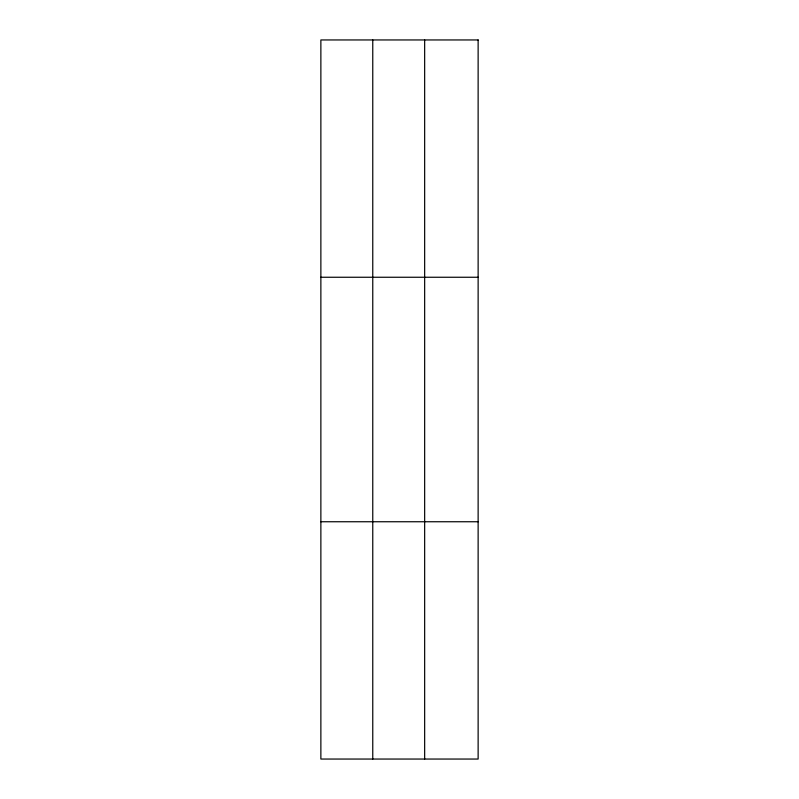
<?xml version="1.0" encoding="UTF-8"?>
<svg xmlns="http://www.w3.org/2000/svg" width="799" height="799" viewBox="0 0 799 799"><rect width="100%" height="100%" fill="white"/><g stroke="black" fill="none" stroke-linecap="round" stroke-linejoin="round"><path stroke-width="1.2" d="M372.763 39.95L372.763 759.05M424.659 39.95L424.659 759.05M320.868 277.253L478.132 277.253M320.868 521.747L478.132 521.747M478.132 39.95L478.132 759.05L320.868 759.05L320.868 39.95L478.132 39.95"/></g></svg>
